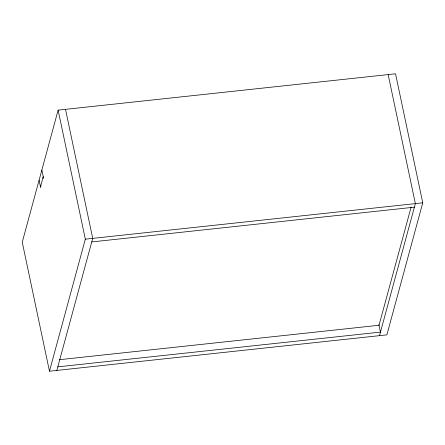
<?xml version="1.0" encoding="UTF-8"?>
<svg xmlns="http://www.w3.org/2000/svg" width="445" height="445" viewBox="0 0 445 445"><rect width="100%" height="100%" fill="white"/><g stroke="black" fill="none" stroke-linecap="round" stroke-linejoin="round"><path stroke-width="0.67" d="M58.123 110.143L22.25 242.18L49.462 371.208L386.877 334.857L422.75 202.82L395.538 73.792L58.123 110.143L85.334 239.165L49.462 371.208M40.818 185.648L40.751 187.356L40.484 186.867L43.243 176.71L41.841 170.068M56.843 370.412L92.716 238.375L65.504 109.348M411.147 207.02L379.018 325.267L59.135 359.727M379.496 335.652L415.369 203.615L388.157 74.588M85.334 239.165L422.75 202.82M91.753 241.93L414.401 207.17M57.811 366.858L380.458 332.098L378.884 324.627M42.965 177.722L43.21 178.289L43.243 176.71M39.082 180.225L40.484 186.867"/></g></svg>
